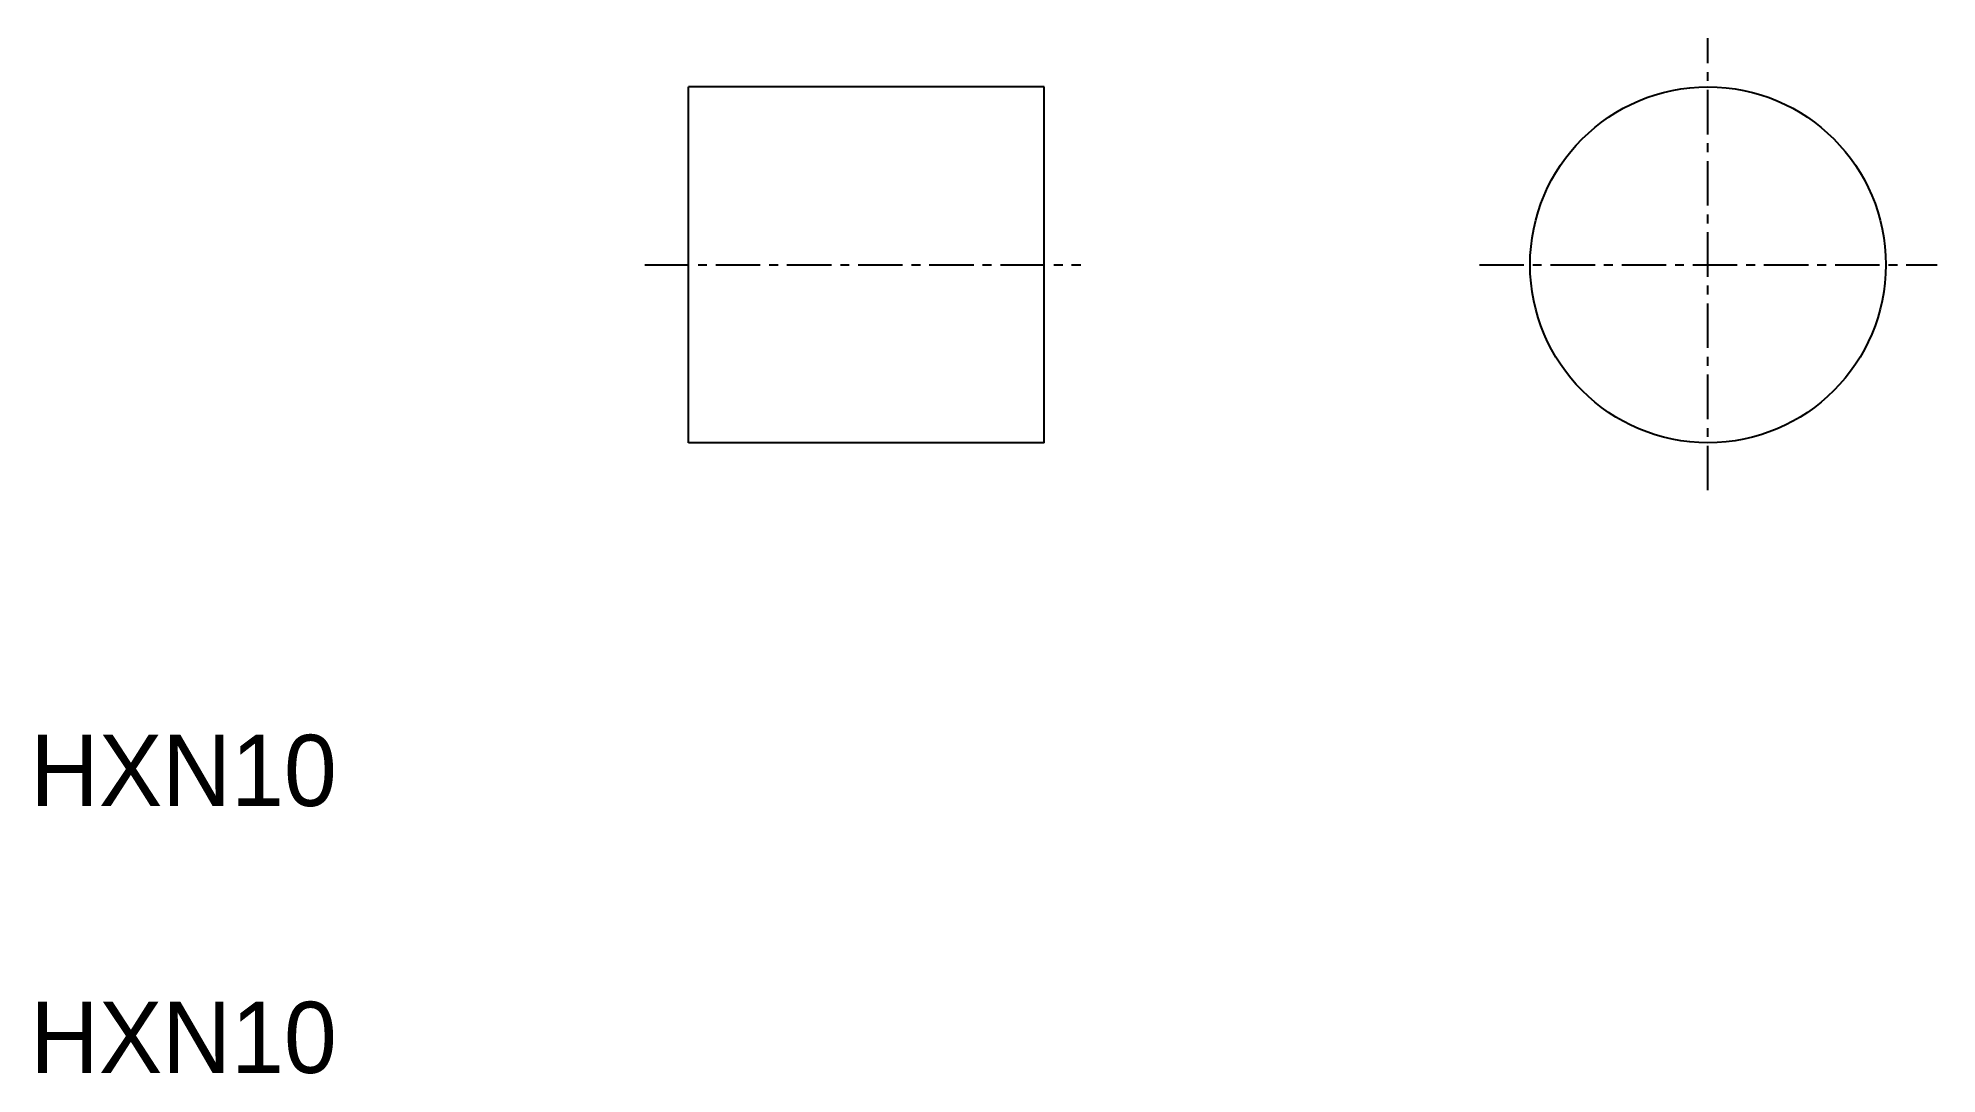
# Model space of a CAD drawing. Extents: x 82.1 to 135.5, y 82.2 to 111.3.
import ezdxf

# ---------------------------------------------------------------- set-up
doc = ezdxf.new("R2010")
doc.units = 0
doc.linetypes.add('CENTER', pattern=[2, 1.25, -0.25, 0.25, -0.25])
doc.layers.get('0').update_dxf_attribs({"linetype": 'CONTINUOUS'})
doc.layers.add('CENTER', color=1, linetype='CENTER')

msp = doc.modelspace()

# ---------------------------------------------------------------- linework, layer by layer
at = {"color": 7, "linetype": 'CONTINUOUS'}
for p, q in [((100.372, 99.938), (100.372, 109.938)), ((110.372, 109.938), (100.372, 109.938)), ((110.372, 99.938), (110.372, 109.938)), ((110.372, 99.938), (100.372, 99.938))]:
    msp.add_line(p, q, dxfattribs=at)
msp.add_circle((129.029, 104.938), 5, dxfattribs=at)
at = {"layer": 'CENTER', "color": 1, "linetype": 'CENTER'}
for p, q in [((129.029, 98.603), (129.029, 111.309)), ((99.139, 104.938), (111.397, 104.938)), ((122.604, 104.938), (135.469, 104.938))]:
    msp.add_line(p, q, dxfattribs=at)

# ---------------------------------------------------------------- texts
at = {"color": 7, "linetype": 'CONTINUOUS'}
for p in [(81.863, 89.734), (81.863, 82.234)]:
    msp.add_text('HXN10', height=2, dxfattribs=at).set_placement(p)

doc.saveas('drawing.dxf')
